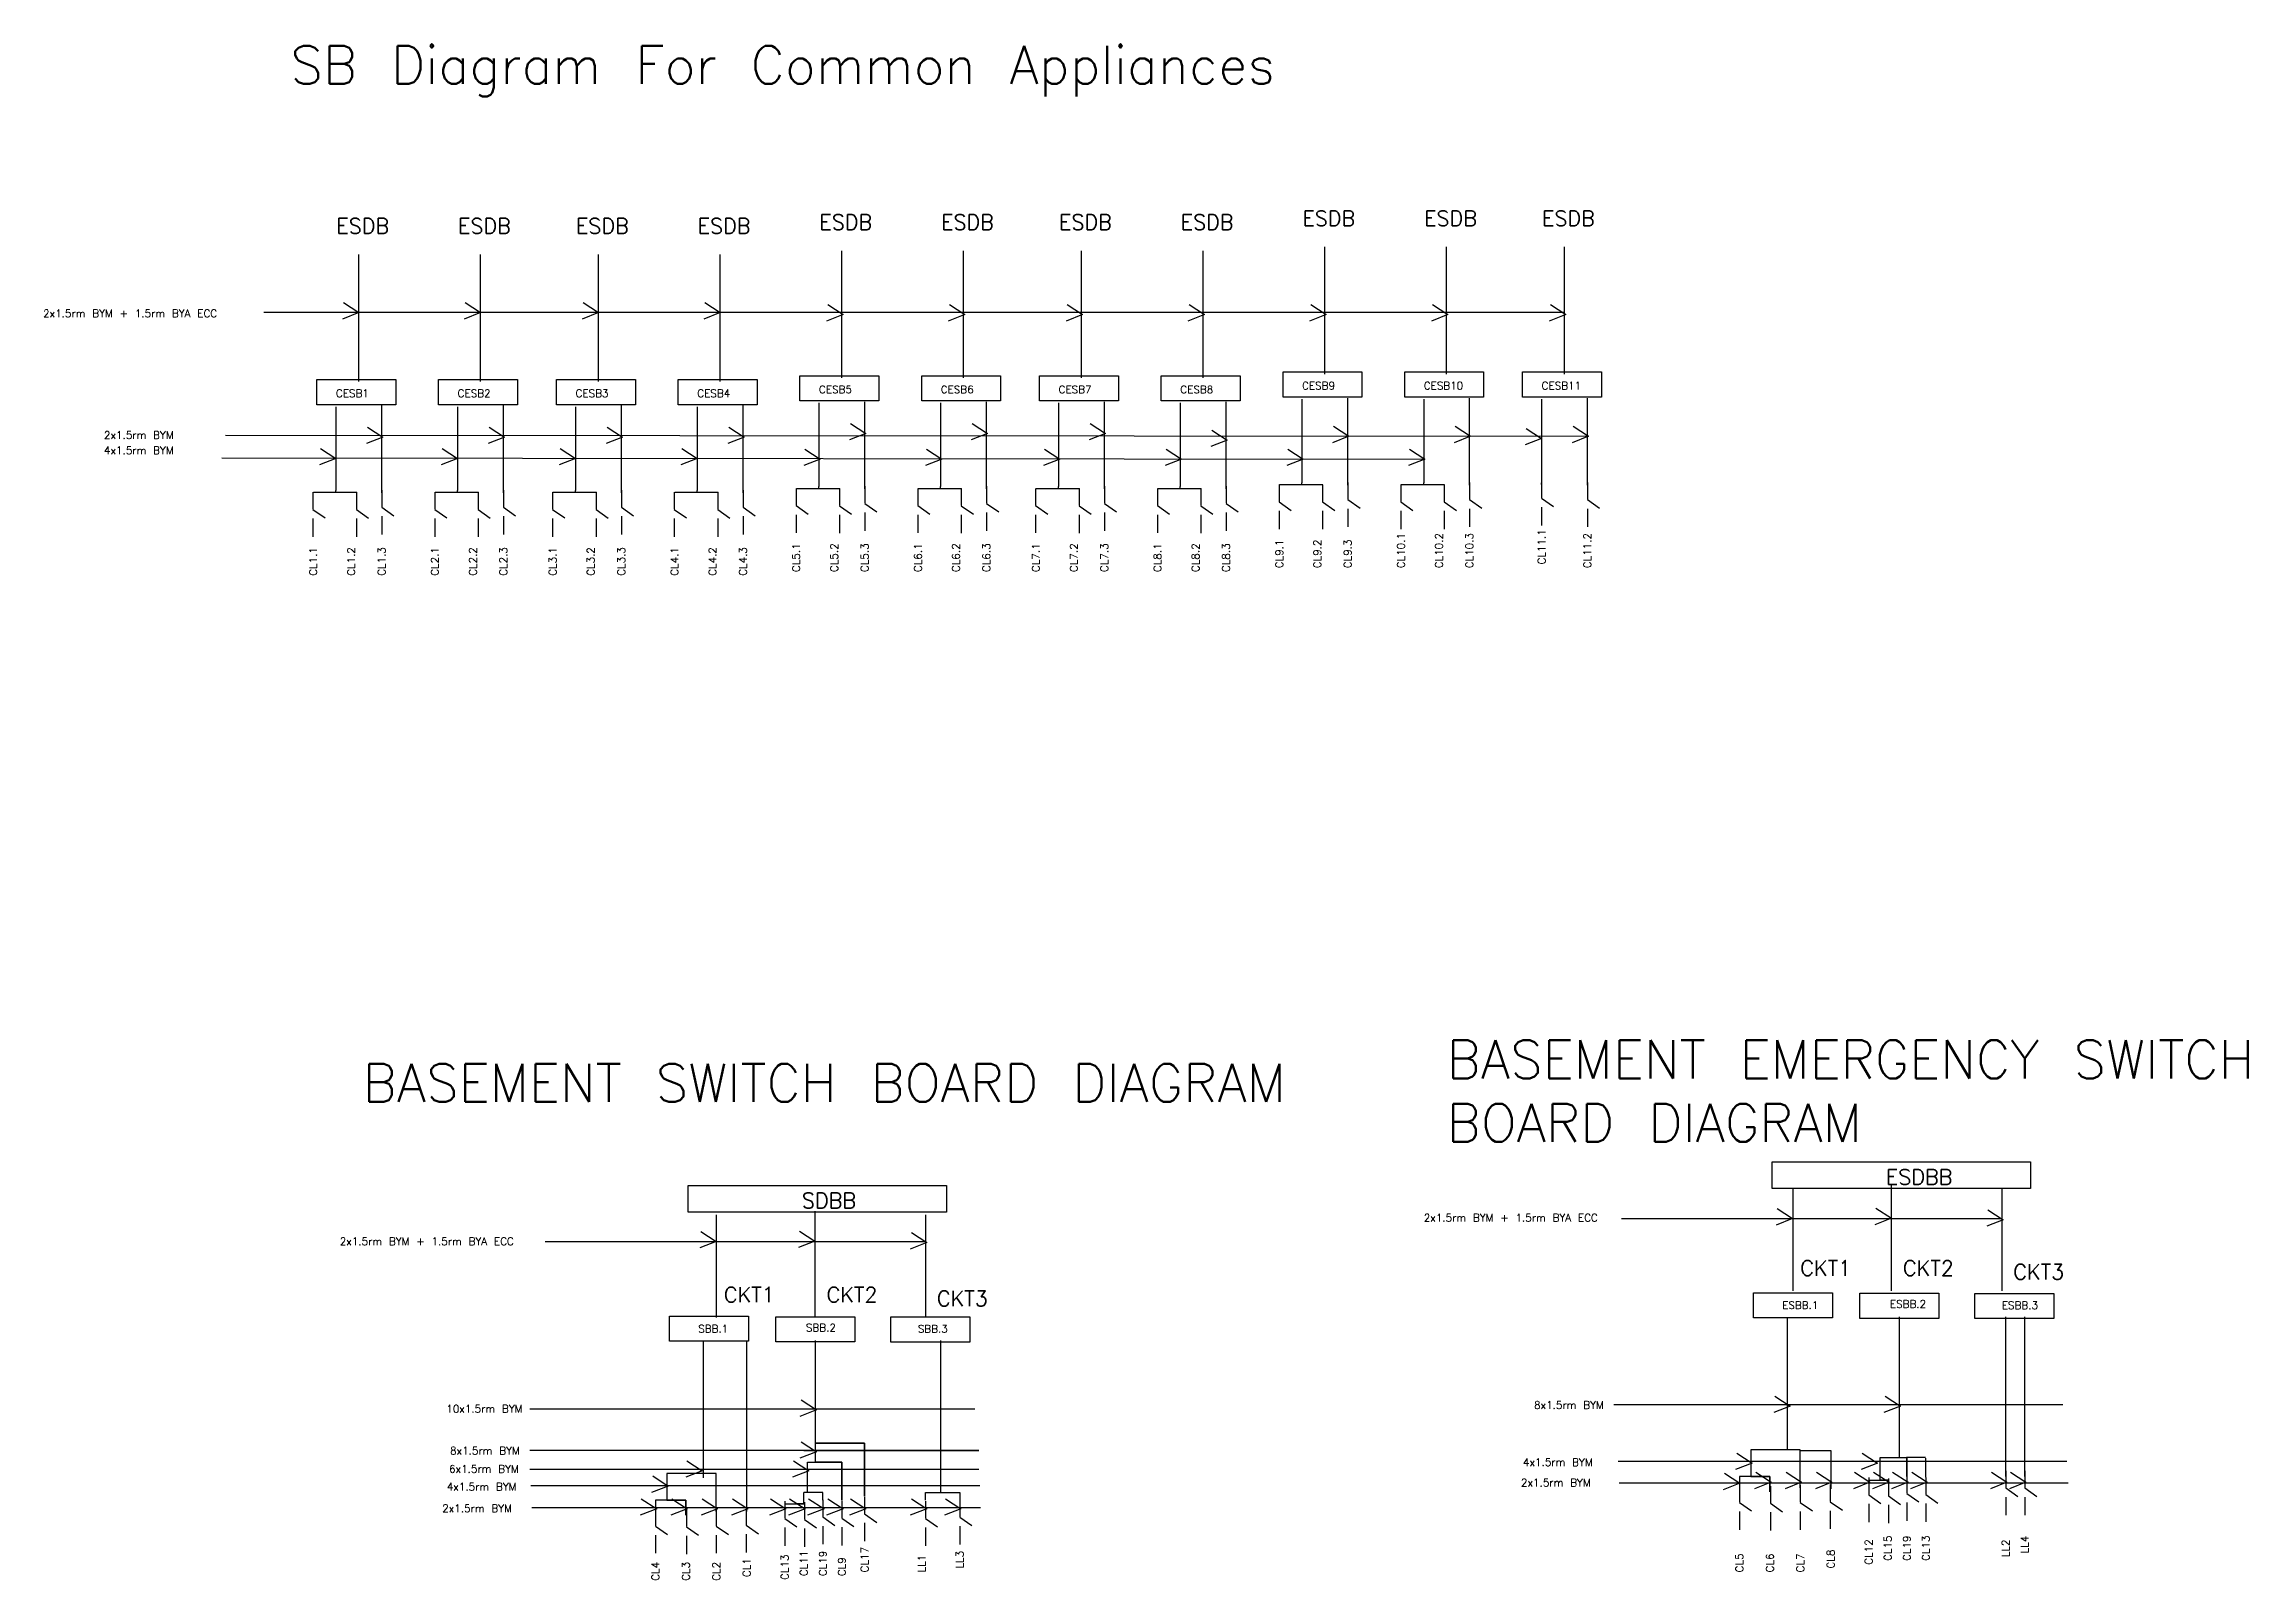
# Model space of a CAD drawing. Header units: inches. Extents: x -263 to 487, y -168 to 54.
# Drawn here: x 197.3 to 487, y -148.7 to 53.2 of the extents above; entities that cross this region are included whole.
import ezdxf

# ---------------------------------------------------------------- set-up
doc = ezdxf.new("R2010")
doc.units = ezdxf.units.IN
doc.header["$MEASUREMENT"] = 0
doc.layers.add('Legend', color=50, linetype='Continuous')
doc.styles.get("Standard").update_dxf_attribs({"font": 'txt.shx', "bigfont": '@extfont2.shx'})

# ---------------------------------------------------------------- blocks, each defined once
blk = doc.blocks.new('Arrow')
for p, q in [((0, 0), (-2.16, -0.85)), ((-2.02, 1.32), (0, 0))]:
    blk.add_line(p, q)
blk = doc.blocks.new('K')
for p, q in [((0, -2.22), (0, -4.46)), ((0, -4.48), (1.59, -5.6)), ((0, -5.67), (0, -8.07))]:
    blk.add_line(p, q)

msp = doc.modelspace()

# ---------------------------------------------------------------- linework, layer by layer
for p, q in [((365.7, 9.78), (365.7, 26.49)), ((381.7, 9.78), (381.7, 26.49)), ((397.2, 9.78), (397.2, 26.49)), ((238.7, 8.78), (238.7, 25.49)), ((254.7, 8.78), (254.7, 25.49)), ((270.2, 8.78), (270.2, 25.49)), ((286.2, 8.78), (286.2, 25.49)), ((302.2, 9.28), (302.2, 25.99)), ((318.2, 9.28), (318.2, 25.99)), ((333.7, 9.28), (333.7, 25.99)), ((349.7, 9.28), (349.7, 25.99)), ((299.18, 5.98), (299.18, -4.33)), ((299.18, 5.98), (299.18, -4.33)), ((305.22, -5.33), (305.22, 6.13)), ((315.18, 5.98), (315.18, -4.33)), ((315.18, 5.98), (315.18, -4.33)), ((321.22, -5.33), (321.22, 6.13)), ((330.68, 5.98), (330.68, -4.33)), ((330.68, 5.98), (330.68, -4.33)), ((336.72, -5.33), (336.72, 6.13)), ((346.68, 5.98), (346.68, -4.33)), ((346.68, 5.98), (346.68, -4.33)), ((352.72, -5.33), (352.72, 6.13)), ((362.68, 6.48), (362.68, -3.83)), ((362.68, 6.48), (362.68, -3.83)), ((368.72, -4.83), (368.72, 6.63)), ((378.68, 6.48), (378.68, -3.83)), ((378.68, 6.48), (378.68, -3.83)), ((384.72, -4.83), (384.72, 6.63)), ((394.18, 6.48), (394.18, -3.83)), ((394.18, 6.48), (394.18, -3.83)), ((400.22, -4.83), (400.22, 6.63)), ((235.68, 5.48), (235.68, -4.83)), ((235.68, 5.48), (235.68, -4.83)), ((241.72, -5.83), (241.72, 5.63)), ((251.68, 5.48), (251.68, -4.83)), ((251.68, 5.48), (251.68, -4.83)), ((257.72, -5.83), (257.72, 5.63)), ((267.18, 5.48), (267.18, -4.83)), ((267.18, 5.48), (267.18, -4.83)), ((273.22, -5.83), (273.22, 5.63)), ((283.18, 5.48), (283.18, -4.83)), ((283.18, 5.48), (283.18, -4.83)), ((289.22, -5.83), (289.22, 5.63)), ((232.72, -5.76), (238.43, -5.76)), ((235.68, -4.83), (235.68, -5.51)), ((235.68, -5.76), (235.68, -5.51)), ((248.72, -5.76), (254.43, -5.76)), ((251.68, -4.83), (251.68, -5.51)), ((251.68, -5.76), (251.68, -5.51)), ((264.22, -5.76), (269.93, -5.76)), ((267.18, -4.83), (267.18, -5.51)), ((267.18, -5.76), (267.18, -5.51)), ((280.22, -5.76), (285.93, -5.76)), ((283.18, -4.83), (283.18, -5.51)), ((283.18, -5.76), (283.18, -5.51)), ((296.22, -5.26), (301.93, -5.26)), ((299.18, -4.33), (299.18, -5.01)), ((299.18, -5.26), (299.18, -5.01)), ((312.22, -5.26), (317.93, -5.26)), ((315.18, -4.33), (315.18, -5.01)), ((315.18, -5.26), (315.18, -5.01)), ((327.72, -5.26), (333.43, -5.26)), ((330.68, -4.33), (330.68, -5.01)), ((330.68, -5.26), (330.68, -5.01)), ((343.72, -5.26), (349.43, -5.26)), ((346.68, -4.33), (346.68, -5.01)), ((346.68, -5.26), (346.68, -5.01)), ((359.72, -4.76), (365.43, -4.76)), ((362.68, -3.83), (362.68, -4.51)), ((362.68, -4.76), (362.68, -4.51)), ((375.72, -4.76), (381.43, -4.76)), ((378.68, -3.83), (378.68, -4.51)), ((378.68, -4.76), (378.68, -4.51)), ((394.18, -3.83), (394.18, -4.51)), ((394.18, -4.76), (394.18, -4.51)), ((427.19, -97.25), (427.19, -110.75)), ((440.19, -110.75), (440.19, -96.75)), ((454.69, -97.25), (454.69, -110.75)), ((285.69, -100.75), (285.69, -114.25)), ((298.69, -114.25), (298.69, -100.25)), ((313.19, -100.75), (313.19, -114.25)), ((426.5, -131.65), (426.5, -114.28)), ((441.19, -114.15), (441.19, -127.65)), ((455.19, -135.15), (455.19, -114.15)), ((457.69, -135.15), (457.69, -114.15)), ((284, -135.34), (284, -117.38)), ((289.69, -139.75), (289.69, -117.25)), ((298.69, -117.25), (298.69, -130.75)), ((315.19, -137.25), (315.19, -117.25)), ((441.19, -127.65), (441.19, -130.15)), ((441.19, -129.75), (441.19, -132.75)), ((297.69, -137.25), (297.69, -133.25)), ((297.69, -133.25), (299.19, -133.25)), ((298.69, -130.75), (305.19, -130.75)), ((305.19, -130.75), (298.69, -130.75)), ((298.69, -130.75), (298.69, -133.25)), ((298.69, -133.25), (302.19, -133.25)), ((302.19, -133.25), (298.69, -133.25)), ((302.19, -133.25), (302.19, -138.25)), ((302.19, -138.25), (302.19, -133.25)), ((305.19, -130.75), (305.19, -137.75)), ((305.19, -137.75), (305.19, -130.75)), ((428.19, -131.65), (421.69, -131.65)), ((421.69, -131.65), (421.69, -135.15)), ((428.19, -136.65), (428.19, -131.65)), ((428.19, -131.75), (432.19, -131.75)), ((432.19, -131.75), (432.19, -136.75)), ((438.69, -132.65), (442.19, -132.65)), ((438.69, -135.65), (438.69, -132.65)), ((444.65, -132.67), (442.15, -132.67)), ((442.19, -132.65), (442.19, -135.15)), ((442.19, -135.15), (442.19, -132.65)), ((444.69, -135.25), (444.69, -132.75)), ((285.69, -134.75), (279.19, -134.75)), ((279.19, -134.75), (279.19, -138.25)), ((285.69, -139.75), (285.69, -134.75)), ((424.19, -135.15), (420.19, -135.15)), ((420.19, -135.15), (420.19, -137.65)), ((421.69, -135.15), (424.19, -135.15)), ((424.19, -135.15), (424.19, -137.15)), ((424.19, -137.15), (424.19, -135.15)), ((437.19, -135.65), (439.69, -135.65)), ((439.69, -135.65), (438.69, -135.65)), ((281.69, -138.25), (277.69, -138.25)), ((277.69, -138.25), (277.69, -140.75)), ((279.19, -138.25), (281.69, -138.25)), ((281.69, -138.25), (281.69, -140.25)), ((281.69, -140.25), (281.69, -138.25)), ((294.69, -138.75), (297.19, -138.75)), ((297.19, -138.75), (296.19, -138.75)), ((297.19, -138.75), (297.19, -137.25)), ((299.69, -137.25), (297.19, -137.25)), ((299.69, -138.25), (299.69, -137.25)), ((313.19, -138.25), (313.19, -137.25)), ((313.19, -137.25), (317.69, -137.25)), ((317.69, -137.25), (317.69, -138.25))]:
    msp.add_line(p, q)
at = {"color": 2}
for p, q in [((397.2, 17.85), (226.19, 17.85)), ((221.19, 1.75), (400.35, 1.6)), ((220.69, -1.25), (378.85, -1.4))]:
    msp.add_line(p, q, dxfattribs=at)
for points in [[(233.19, 9.05), (243.55, 9.05), (243.55, 5.75), (233.19, 5.75)], [(249.19, 9.05), (259.55, 9.05), (259.55, 5.75), (249.19, 5.75)], [(264.69, 9.05), (275.05, 9.05), (275.05, 5.75), (264.69, 5.75)], [(280.69, 9.05), (291.05, 9.05), (291.05, 5.75), (280.69, 5.75)], [(296.69, 9.55), (307.05, 9.55), (307.05, 6.25), (296.69, 6.25)], [(312.69, 9.55), (323.05, 9.55), (323.05, 6.25), (312.69, 6.25)], [(328.19, 9.55), (338.55, 9.55), (338.55, 6.25), (328.19, 6.25)], [(344.19, 9.55), (354.55, 9.55), (354.55, 6.25), (344.19, 6.25)], [(360.19, 10.05), (370.55, 10.05), (370.55, 6.75), (360.19, 6.75)], [(376.19, 10.05), (386.55, 10.05), (386.55, 6.75), (376.19, 6.75)], [(391.69, 10.05), (402.05, 10.05), (402.05, 6.75), (391.69, 6.75)], [(422.05, -110.99), (432.42, -110.99), (432.42, -114.28), (422.05, -114.28)], [(436.03, -111.07), (446.39, -111.07), (446.39, -114.36), (436.03, -114.36)], [(451.15, -111.08), (461.52, -111.08), (461.52, -114.37), (451.15, -114.37)], [(279.55, -114.09), (289.92, -114.09), (289.92, -117.38), (279.55, -117.38)], [(293.53, -114.17), (303.89, -114.17), (303.89, -117.46), (293.53, -117.46)], [(308.65, -114.18), (319.02, -114.18), (319.02, -117.47), (308.65, -117.47)]]:
    msp.add_lwpolyline(points, close=True)
for points in [[(424.47, -93.78), (458.47, -93.78), (458.47, -97.28), (424.47, -97.28), (424.47, -93.78)], [(281.97, -96.88), (315.97, -96.88), (315.97, -100.38), (281.97, -100.38), (281.97, -96.88)]]:
    msp.add_lwpolyline(points)
at = {"layer": 'Legend'}
for p, q in [((404.69, -101.25), (454.69, -101.25)), ((263.19, -104.25), (313.19, -104.25)), ((261.19, -126.25), (319.69, -126.25)), ((462.69, -125.75), (403.69, -125.75)), ((320.19, -131.75), (261.19, -131.75)), ((297.19, -131.75), (320.19, -131.75)), ((463.23, -133.17), (404.23, -133.17)), ((320.19, -134.25), (261.19, -134.25)), ((463.39, -136.01), (404.39, -136.01)), ((320.32, -136.39), (261.32, -136.39)), ((320.44, -139.25), (261.44, -139.25))]:
    msp.add_line(p, q, dxfattribs=at)

# ---------------------------------------------------------------- block references
at = {"color": 6}
for p in [(238.7, 17.85), (254.7, 17.85), (270.2, 17.85), (286.2, 17.85), (302.35, 17.6), (318.35, 17.6), (333.85, 17.6), (349.85, 17.6), (365.85, 17.6), (381.85, 17.6), (397.35, 17.6), (305.35, 1.98), (321.35, 1.98), (336.85, 1.98), (368.85, 1.6), (384.85, 1.6), (400.35, 1.6), (235.68, -1.32), (241.85, 1.48), (251.68, -1.32), (257.85, 1.48), (267.18, -1.32), (273.35, 1.48), (283.18, -1.32), (289.35, 1.48), (352.85, 1.1), (394.18, 1.32), (299.35, -1.4), (315.35, -1.4), (330.85, -1.4), (346.85, -1.4), (362.85, -1.4), (378.85, -1.4), (427.18, -101.25), (440.16, -101.21), (454.85, -101.4), (285.68, -104.25), (298.66, -104.21), (313.35, -104.4), (298.85, -126.4), (426.85, -125.9), (441.35, -125.9), (283.85, -134.4), (297.85, -134.4), (298.85, -131.9), (421.85, -133.4), (438.35, -133.4), (279.35, -136.4), (420.23, -136.04), (424.35, -135.9), (428.35, -135.9), (432.35, -135.9), (437.35, -135.9), (439.85, -135.9), (442.35, -135.9), (444.85, -135.9), (455.35, -135.9), (457.85, -135.9), (277.85, -139.4), (281.85, -139.4), (285.85, -139.4), (289.85, -139.4), (294.85, -139.4), (297.35, -139.4), (299.85, -139.4), (302.35, -139.4), (305.35, -139.4), (313.35, -139.4), (317.85, -139.4)]:
    msp.add_blockref('Arrow', p, dxfattribs=at)
for p in [(232.67, -3.54), (238.39, -3.55), (241.72, -3.25), (248.67, -3.54), (254.39, -3.55), (257.72, -3.25), (264.17, -3.54), (269.89, -3.55), (273.22, -3.25), (280.17, -3.54), (285.89, -3.55), (289.22, -3.25), (296.17, -3.04), (301.89, -3.05), (305.22, -2.75), (312.17, -3.04), (317.89, -3.05), (321.22, -2.75), (327.67, -3.04), (333.39, -3.05), (336.72, -2.75), (343.67, -3.04), (349.39, -3.05), (352.72, -2.75), (359.67, -2.54), (365.39, -2.55), (368.72, -2.25), (375.67, -2.54), (381.39, -2.55), (384.72, -2.25), (394.17, -2.04), (400.22, -2.25), (437.19, -133.08), (439.78, -133.21), (442.19, -132.89), (444.69, -133.04), (455.19, -132.18), (457.69, -132.18), (294.69, -136.18), (297.28, -136.31), (299.69, -135.99), (302.19, -136.14), (305.19, -135.59), (313.19, -136.18), (317.69, -136.01), (420.19, -134.08), (424.25, -134.18), (428.19, -134.08), (432.13, -133.98), (277.69, -137.18), (281.75, -137.27), (285.69, -137.18), (289.63, -137.08)]:
    msp.add_blockref('K', p)

# ---------------------------------------------------------------- texts
at = {"char_height": 5, "attachment_point": 1}
for s, width, insert in [('SB Diagram For Common Appliances', 176, (229.69, 52.92)), ('BASEMENT EMERGENCY SWITCH BOARD DIAGRAM', 131.5, (381.69, -77.81)), ('BASEMENT SWITCH BOARD DIAGRAM', 131.5, (239.19, -80.91))]:
    msp.add_mtext_dynamic_manual_height_columns(s, width=width, gutter_width=1, heights=[0], dxfattribs=dict(at, insert=insert))
at = {"attachment_point": 1}
for s, insert, char_height, width in [('ESDB', (235.74, 30.25), 2, 3.4801), ('ESDB', (251.74, 30.25), 2, 3.4801), ('ESDB', (267.24, 30.25), 2, 3.4801), ('ESDB', (283.24, 30.25), 2, 3.4801), ('ESDB', (299.24, 30.75), 2, 3.4801), ('ESDB', (315.24, 30.75), 2, 3.4801), ('ESDB', (330.74, 30.75), 2, 3.4801), ('ESDB', (346.74, 30.75), 2, 3.4801), ('ESDB', (362.74, 31.25), 2, 3.4801), ('ESDB', (378.74, 31.25), 2, 3.4801), ('ESDB', (394.24, 31.25), 2, 3.4801), ('CESB9', (362.69, 8.75), 1, 5.3182), ('CESB10', (378.69, 8.75), 1, 5.3182), ('CESB11', (394.19, 8.75), 1, 5.3182), ('CESB1', (235.69, 7.75), 1, 5.3182), ('CESB2', (251.69, 7.75), 1, 5.3182), ('CESB3', (267.19, 7.75), 1, 5.3182), ('CESB4', (283.19, 7.75), 1, 5.3182), ('CESB5', (299.19, 8.25), 1, 5.3182), ('CESB6', (315.19, 8.25), 1, 5.3182), ('CESB7', (330.69, 8.25), 1, 5.3182), ('CESB8', (346.69, 8.25), 1, 5.3182), ('ESDBB', (439.44, -94.77), 2, 3.4801), ('SDBB', (296.94, -97.87), 2, 3.4801), ('CKT1', (428.19, -106.75), 2, 3.4801), ('CKT2', (441.69, -106.75), 2, 3.4801), ('CKT3', (456.19, -107.25), 2, 3.4801), ('CKT1', (286.69, -110.25), 2, 3.4801), ('CKT2', (300.19, -110.25), 2, 3.4801), ('CKT3', (314.69, -110.75), 2, 3.4801), ('ESBB.1', (425.81, -112.13), 1, 3.7812), ('ESBB.2', (439.97, -111.98), 1, 5.3182), ('ESBB.3', (454.68, -112.14), 1, 5.3182), ('SBB.1', (283.31, -115.23), 1, 3.7812), ('SBB.2', (297.47, -115.08), 1, 5.3182), ('SBB.3', (312.18, -115.24), 1, 5.3182)]:
    msp.add_mtext(s, dxfattribs=dict(at, insert=insert, char_height=char_height, width=width))
at = {"char_height": 1, "attachment_point": 1, "rotation": 90}
for s, width, heights, insert in [('CL10.1', 1, [0], (375.19, -15.75)), ('CL10.2', 1, [0], (380.19, -15.75)), ('CL10.3', 1, [0], (384.19, -15.75)), ('CL11.1', 1, [0], (393.69, -15.25)), ('CL11.2', 1.0541, [1.05], (399.69, -15.75)), ('CL1.1', 1, [0], (232.19, -16.75)), ('CL1.2', 1, [0], (237.19, -16.75)), ('CL1.3', 1, [0], (241.19, -16.75)), ('CL2.1', 1, [0], (248.19, -16.75)), ('CL2.2', 1, [0], (253.19, -16.75)), ('CL2.3', 1, [0], (257.19, -16.75)), ('CL3.1', 1, [0], (263.69, -16.75)), ('CL3.2', 1, [0], (268.69, -16.75)), ('CL3.3', 1, [0], (272.69, -16.75)), ('CL4.1', 1, [0], (279.69, -16.75)), ('CL4.2', 1, [0], (284.69, -16.75)), ('CL4.3', 1, [0], (288.69, -16.75)), ('CL5.1', 1, [0], (295.69, -16.25)), ('CL5.2', 1, [0], (300.69, -16.25)), ('CL5.3', 1, [0], (304.69, -16.25)), ('CL6.1', 1, [0], (311.69, -16.25)), ('CL6.2', 1, [0], (316.69, -16.25)), ('CL6.3', 1, [0], (320.69, -16.25)), ('CL7.1', 1, [0], (327.19, -16.25)), ('CL7.2', 1, [0], (332.19, -16.25)), ('\\pxt0.92442;CL7.3', 1, [0], (336.19, -16.25)), ('CL8.1', 1, [0], (343.19, -16.25)), ('CL8.2', 1, [0], (348.19, -16.25)), ('CL8.3', 1, [0], (352.19, -16.25)), ('CL9.1', 1, [0], (359.19, -15.75)), ('CL9.2', 1, [0], (364.19, -15.75)), ('CL9.3', 1, [0], (368.19, -15.75)), ('\\pxt0.92442;CL17', 1, [0], (304.69, -147.75)), ('\\pxt0.92442;CL12', 1, [0], (436.69, -146.75)), ('\\pxt0.92442;CL15', 1, [0], (439.19, -146.25)), ('\\pxt0.92442;CL19', 1, [0], (441.69, -146.25)), ('\\pxt0.92442;CL13', 1, [0], (444.19, -146.25)), ('\\pxt0.92442;LL2', 1, [0], (454.69, -145.75)), ('\\pxt0.92442;LL4', 1, [0], (457.19, -145.25)), ('\\pxt0.92442;CL4', 1, [0], (277.19, -148.87)), ('\\pxt0.92442;CL3', 1, [0], (281.19, -148.87)), ('\\pxt0.92442;CL2', 1, [0], (285.19, -148.87)), ('\\pxt0.92442;CL1', 1, [0], (289.19, -148.37)), ('\\pxt0.92442;CL13', 1, [0], (294.19, -148.75)), ('\\pxt0.92442;CL11', 1, [0], (296.69, -148.25)), ('\\pxt0.92442;CL19', 1, [0], (299.19, -148.25)), ('\\pxt0.92442;CL9', 1, [0], (301.69, -148.25)), ('\\pxt0.92442;LL1', 1, [0], (312.19, -147.75)), ('LL3', 1, [0], (317.19, -147.25)), ('\\pxt0.92442;CL5', 1, [0], (419.69, -147.75)), ('\\pxt0.92442;CL6', 1, [0], (423.69, -147.75)), ('\\pxt0.92442;CL7', 1, [0], (427.69, -147.75)), ('\\pxt0.92442;CL8', 1, [0], (431.69, -147.25))]:
    msp.add_mtext_dynamic_manual_height_columns(s, width=width, gutter_width=1, heights=heights, dxfattribs=dict(at, insert=insert))
at = {"layer": 'Legend', "char_height": 1, "attachment_point": 1}
for s, insert in [('2x1.5rm BYM + 1.5rm BYA ECC', (197.19, 18.25)), ('2x1.5rm BYM', (205.19, 2.25)), ('4x1.5rm BYM', (205.19, 0.25)), ('2x1.5rm BYM + 1.5rm BYA ECC', (378.69, -100.63)), ('2x1.5rm BYM + 1.5rm BYA ECC', (236.19, -103.73)), ('10x1.5rm BYM', (250.19, -125.75)), ('8x1.5rm BYM', (393.19, -125.25)), ('8x1.5rm BYM', (250.69, -131.25)), ('4x1.5rm BYM', (391.73, -132.77)), ('4x1.5rm BYM', (250.26, -135.99)), ('6x1.5rm BYM', (250.56, -133.65)), ('2x1.5rm BYM', (391.47, -135.45)), ('2x1.5rm BYM', (249.66, -138.84))]:
    msp.add_mtext_dynamic_manual_height_columns(s, width=28.0373, gutter_width=1, heights=[0], dxfattribs=dict(at, insert=insert))

doc.saveas('drawing.dxf')
